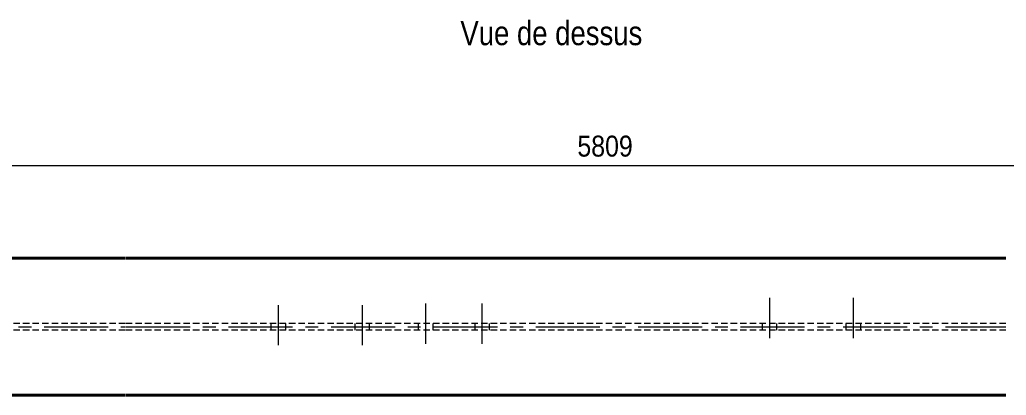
# Model space of a CAD drawing. Header units: millimetres. Extents: x 2 to 410, y 5 to 282.
# Drawn here: x 155.7 to 278.1, y 148.3 to 194.9 of the extents above; entities that cross this region are included whole.
import ezdxf

# ---------------------------------------------------------------- set-up
doc = ezdxf.new("R2010")
doc.units = ezdxf.units.MM
for name, pattern in [('AXES', [12.7, 7.9375, -1.5875, 1.5875, -1.5875]), ('CACHE2', [1.190625, 0.79375, -0.396875]), ('INTERROMPUX2', [9.525, 6.35, -3.175])]:
    doc.linetypes.add(name, pattern=pattern)
for name, color, linetype, lineweight in [('Autre type objet', 1, 'Continuous', 0), ('Axe', 1, 'Continuous', 0), ('Boulon', 7, 'Continuous', 0), ('Cache', 7, 'Continuous', 0), ('Cotation', 7, 'Continuous', 0), ('Piece', 2, 'Continuous', 0)]:
    doc.layers.add(name, color=color, linetype=linetype, lineweight=lineweight)
doc.styles.add('ARIAL', font='ARIAL.TTF')
doc.styles.add('COMIC_SANS_MS', font='COMIC.TTF')

# ---------------------------------------------------------------- blocks, each defined once
blk = doc.blocks.new('*A30')
at = {"layer": 'Boulon', "linetype": 'INTERROMPUX2', "lineweight": 0}
for p, q in [((206.091684, 154.680144), (206.091684, 159.680144)), ((213.091684, 154.680144), (213.091684, 159.680144)), ((205.191684, 156.381357), (205.191684, 157.181357)), ((206.991684, 156.381357), (206.991684, 157.181357)), ((212.191684, 156.381357), (212.191684, 157.181357)), ((213.991684, 156.381357), (213.991684, 157.181357))]:
    blk.add_line(p, q, dxfattribs=at)
blk = doc.blocks.new('*A34')
at = {"layer": 'Boulon', "linetype": 'INTERROMPUX2', "lineweight": 0}
for p, q in [((259.130703, 155.381357), (259.130703, 160.381357)), ((259.130703, 155.381357), (259.130703, 160.381357)), ((258.230703, 156.381357), (258.230703, 157.181357)), ((258.230703, 156.381357), (258.230703, 157.181357)), ((260.030703, 156.381357), (260.030703, 157.181357)), ((260.030703, 156.381357), (260.030703, 157.181357))]:
    blk.add_line(p, q, dxfattribs=at)
blk = doc.blocks.new('*A35')
at = {"layer": 'Boulon', "linetype": 'INTERROMPUX2', "lineweight": 0}
for p, q in [((248.730703, 155.381357), (248.730703, 160.381357)), ((248.730703, 155.381357), (248.730703, 160.381357)), ((247.830703, 156.381357), (247.830703, 157.181357)), ((247.830703, 156.381357), (247.830703, 157.181357)), ((249.630703, 156.381357), (249.630703, 157.181357)), ((249.630703, 156.381357), (249.630703, 157.181357))]:
    blk.add_line(p, q, dxfattribs=at)
blk = doc.blocks.new('*A38')
at = {"layer": 'Boulon', "linetype": 'INTERROMPUX2', "lineweight": 0}
for p, q in [((198.211704, 154.481357), (198.211704, 159.481357)), ((197.311704, 156.381357), (197.311704, 157.181357)), ((199.111704, 156.381357), (199.111704, 157.181357))]:
    blk.add_line(p, q, dxfattribs=at)
blk = doc.blocks.new('*A39')
at = {"layer": 'Boulon', "linetype": 'INTERROMPUX2', "lineweight": 0}
for p, q in [((187.811704, 154.481357), (187.811704, 159.481357)), ((186.911704, 156.381357), (186.911704, 157.181357)), ((188.711704, 156.381357), (188.711704, 157.181357))]:
    blk.add_line(p, q, dxfattribs=at)
blk = doc.blocks.new('*A40')
at = {"layer": 'Boulon', "linetype": 'INTERROMPUX2', "lineweight": 0}
for p, q in [((198.211704, 154.481357), (198.211704, 159.481357)), ((198.211704, 154.481357), (198.211704, 159.481357)), ((197.311704, 156.381357), (197.311704, 157.181357)), ((197.311704, 156.381357), (197.311704, 157.181357)), ((199.111704, 156.381357), (199.111704, 157.181357)), ((199.111704, 156.381357), (199.111704, 157.181357))]:
    blk.add_line(p, q, dxfattribs=at)
blk = doc.blocks.new('*A41')
at = {"layer": 'Boulon', "linetype": 'INTERROMPUX2', "lineweight": 0}
for p, q in [((187.811704, 154.481357), (187.811704, 159.481357)), ((187.811704, 154.481357), (187.811704, 159.481357)), ((186.911704, 156.381357), (186.911704, 157.181357)), ((186.911704, 156.381357), (186.911704, 157.181357)), ((188.711704, 156.381357), (188.711704, 157.181357)), ((188.711704, 156.381357), (188.711704, 157.181357))]:
    blk.add_line(p, q, dxfattribs=at)
blk = doc.blocks.new('*A50')
at = {"layer": 'Axe', "color": 1, "linetype": 'AXES', "lineweight": 15}
for p, q in [((120.654782, 156.781357), (168.826063, 156.781357)), ((168.926063, 156.781357), (278.016344, 156.781357))]:
    blk.add_line(p, q, dxfattribs=at)
at = {"layer": 'Cache', "color": 7, "linetype": 'CACHE2', "lineweight": 20}
for p, q in [((168.826063, 157.181357), (120.654782, 157.181357)), ((278.016344, 157.181357), (168.926063, 157.181357)), ((168.826063, 156.381357), (120.654782, 156.381357)), ((278.016344, 156.381357), (168.926063, 156.381357))]:
    blk.add_line(p, q, dxfattribs=at)
at = {"layer": 'Piece', "color": 2, "linetype": 'Continuous', "lineweight": 40}
for p, q in [((120.654782, 165.281357), (168.826063, 165.281357)), ((168.926063, 165.281357), (278.016344, 165.281357)), ((120.654782, 148.281357), (168.826063, 148.281357)), ((168.926063, 148.281357), (278.016344, 148.281357))]:
    blk.add_line(p, q, dxfattribs=at)
blk = doc.blocks.new('*A127')
at = {"layer": 'Cotation', "linetype": 'Continuous', "lineweight": 0}
blk.add_line((99.97, 176.78), (357.51, 176.78), dxfattribs=at)
at = {"layer": 'Cotation', "style": 'ARIAL', "width": 0.85}
blk.add_text('5809', height=2.6, dxfattribs=at).set_placement((224.88, 177.9))
blk = doc.blocks.new('*A135')
at = {"layer": 'Autre type objet', "style": 'COMIC_SANS_MS', "width": 0.85}
blk.add_text('Vue de dessus', height=3, dxfattribs=at).set_placement((210.372387, 191.72359))

msp = doc.modelspace()

# ---------------------------------------------------------------- block references
at = {"lineweight": 0}
for name in ['*A135', '*A127', '*A50', '*A35', '*A34', '*A39', '*A41', '*A38', '*A40', '*A30']:
    msp.add_blockref(name, (0, 0), dxfattribs=at)

doc.saveas('drawing.dxf')
